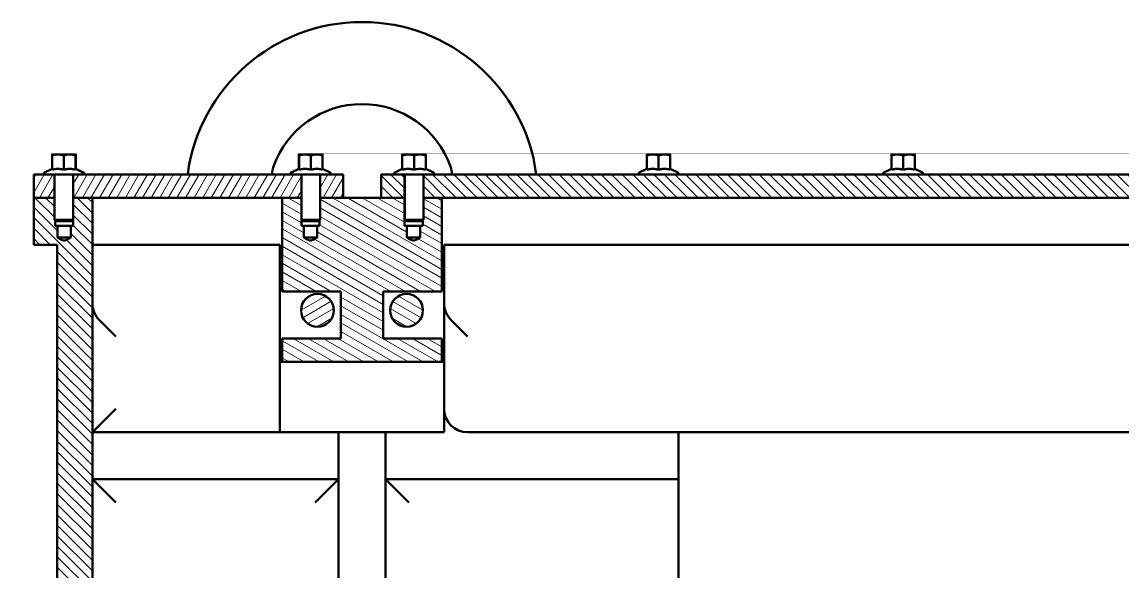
# Model space of a CAD drawing. Header units: millimetres. Extents: x -3927 to 2971, y -407 to 932.
# Drawn here: x -3913.7 to -3444.2, y 421.4 to 656 of the extents above; entities that cross this region are included whole.
import ezdxf

# ---------------------------------------------------------------- set-up
doc = ezdxf.new("R2010")
doc.units = ezdxf.units.MM
doc.layers.add('Видимый контур (ГОСТ)', color=7, linetype='Continuous', lineweight=50)
doc.layers.add('Штриховка (ГОСТ)', color=7, linetype='Continuous', lineweight=18)
pattern_1 = [(135.00021, (0, 0), (-2.2450558, -2.2450723), [])]
pattern_2 = [(150.00025, (0, 0), (-1.5874882, -2.7496375), [])]

msp = doc.modelspace()

# ---------------------------------------------------------------- hatches: boundary and pattern name
at = {"layer": 'Штриховка (ГОСТ)'}
h = msp.add_hatch(dxfattribs=at)
h.set_pattern_fill('ANSI31', color=256, scale=25.4, angle=15, style=0)
h.set_pattern_definition([(59.99998, (0, 0), (-2.74963, 1.587501), [])])
edge = h.paths.add_edge_path()
edge.add_line((-3891.85, 590.69), (-3891.85, 581))
edge.add_line((-3891.85, 581), (-3883.73, 581))
edge.add_line((-3883.73, 581), (-3802.73, 581))
edge.add_line((-3802.73, 581), (-3794.6, 581))
edge.add_line((-3794.6, 581), (-3794.6, 590.69))
edge.add_ellipse((-3795.13, 590.4), major_axis=(0.6, 0), ratio=1, start_angle=28.5547, end_angle=90)
edge.add_line((-3795.13, 591), (-3798.59, 591))
edge.add_line((-3798.59, 591), (-3887.86, 591))
edge.add_line((-3887.86, 591), (-3891.33, 591))
edge.add_ellipse((-3891.33, 590.4), major_axis=(0.287, 0.527), ratio=1, start_angle=28.5547, end_angle=90)
edge = h.paths.add_edge_path()
edge.add_line((-3776.73, 581), (-3776.73, 591))
edge.add_line((-3776.73, 591), (-3782.46, 591))
edge.add_line((-3782.46, 591), (-3785.93, 591))
edge.add_ellipse((-3785.93, 590.4), major_axis=(0, 0.6), ratio=1, start_angle=0, end_angle=90)
edge.add_line((-3786.53, 590.4), (-3786.53, 581))
edge.add_line((-3786.53, 581), (-3776.73, 581))
edge = h.paths.add_edge_path()
edge.add_line((-3908.73, 591), (-3908.73, 581))
edge.add_line((-3908.73, 581), (-3899.93, 581))
edge.add_line((-3899.93, 581), (-3899.93, 590.4))
edge.add_ellipse((-3900.53, 590.4), major_axis=(0.6, 0), ratio=1, start_angle=0, end_angle=90)
edge.add_line((-3900.53, 591), (-3903.99, 591))
edge.add_line((-3903.99, 591), (-3908.73, 591))
h = msp.add_hatch(dxfattribs=at)
h.set_pattern_fill('ANSI31', color=256, scale=25.4, angle=90.0002, style=0)
h.set_pattern_definition(pattern_1)
edge = h.paths.add_edge_path()
edge.add_line((-3742.53, 581), (-3734.73, 581))
edge.add_line((-3734.73, 581), (-3132.73, 581))
edge.add_line((-3132.73, 581), (-3124.73, 581))
edge.add_line((-3124.73, 581), (-3124.73, 590.4))
edge.add_ellipse((-3125.33, 590.4), major_axis=(0.6, 0), ratio=1, start_angle=0, end_angle=90)
edge.add_line((-3125.33, 591), (-3128.79, 591))
edge.add_line((-3128.79, 591), (-3738.46, 591))
edge.add_line((-3738.46, 591), (-3741.93, 591))
edge.add_ellipse((-3741.93, 590.4), major_axis=(0, 0.6), ratio=1, start_angle=0, end_angle=90)
edge.add_line((-3742.53, 590.4), (-3742.53, 581))
edge = h.paths.add_edge_path()
edge.add_line((-3760.53, 591), (-3760.53, 581))
edge.add_line((-3760.53, 581), (-3750.6, 581))
edge.add_line((-3750.6, 581), (-3750.6, 590.69))
edge.add_ellipse((-3751.13, 590.4), major_axis=(0.6, 0), ratio=1, start_angle=28.5547, end_angle=90)
edge.add_line((-3751.13, 591), (-3754.59, 591))
edge.add_line((-3754.59, 591), (-3760.53, 591))
edge = h.paths.add_edge_path()
edge.add_line((-3106.73, 581), (-3106.73, 591))
edge.add_line((-3106.73, 591), (-3112.66, 591))
edge.add_line((-3112.66, 591), (-3116.13, 591))
edge.add_ellipse((-3116.13, 590.4), major_axis=(0, 0.6), ratio=1, start_angle=0, end_angle=90)
edge.add_line((-3116.73, 590.4), (-3116.73, 581))
edge.add_line((-3116.73, 581), (-3106.73, 581))
h = msp.add_hatch(dxfattribs=at)
h.set_pattern_fill('ANSI31', color=256, scale=25.4, angle=90.0002, style=0)
h.set_pattern_definition(pattern_1)
edge = h.paths.add_edge_path()
edge.add_line((-3898.56, 569), (-3899.6, 569))
edge.add_line((-3899.6, 569), (-3899.6, 571.27))
edge.add_line((-3899.6, 571.27), (-3899.93, 571.6))
edge.add_line((-3899.93, 571.6), (-3899.93, 581))
edge.add_line((-3899.93, 581), (-3908.73, 581))
edge.add_line((-3908.73, 581), (-3908.73, 561))
edge.add_line((-3908.73, 561), (-3898.73, 561))
edge.add_line((-3898.73, 561), (-3898.73, 291))
edge.add_line((-3898.73, 291), (-3913.73, 291))
edge.add_line((-3913.73, 291), (-3913.73, 282.5))
edge.add_line((-3913.73, 282.5), (-3901.73, 282.5))
edge.add_line((-3901.73, 282.5), (-3899.33, 282.5))
edge.add_line((-3899.33, 282.5), (-3898.73, 281.9))
edge.add_line((-3898.73, 281.9), (-3898.73, 281.5))
edge.add_line((-3898.73, 281.5), (-3896.73, 281.5))
edge.add_line((-3896.73, 281.5), (-3894.93, 278.5))
edge.add_line((-3894.93, 278.5), (-3896.73, 275.5))
edge.add_line((-3896.73, 275.5), (-3898.73, 275.5))
edge.add_line((-3898.73, 275.5), (-3898.73, 275.1))
edge.add_line((-3898.73, 275.1), (-3899.33, 274.5))
edge.add_line((-3899.33, 274.5), (-3901.73, 274.5))
edge.add_line((-3901.73, 274.5), (-3913.73, 274.5))
edge.add_line((-3913.73, 274.5), (-3913.73, 266))
edge.add_line((-3913.73, 266), (-3883.73, 266))
edge.add_line((-3883.73, 266), (-3883.73, 581))
edge.add_line((-3883.73, 581), (-3891.85, 581))
edge.add_line((-3891.85, 581), (-3891.85, 569))
edge.add_line((-3891.85, 569), (-3892.9, 569))
edge.add_line((-3892.9, 569), (-3892.9, 564))
edge.add_spline(control_points=[(-3892.9, 564), (-3895.73, 562.4), (-3898.56, 564)], knot_values=[0, 0, 0, 0.614626, 0.614626, 0.614626], weights=[1, 3, 1], degree=2, periodic=0)
edge.add_line((-3898.56, 564), (-3898.56, 569))
h.paths.add_polyline_path([(-3773.73, -234), (-3773.73, 76), (-3828.73, 76), (-3828.73, 41), (-3808.73, 41), (-3808.73, -226.5), (-3881.23, -226.5), (-3883.73, -224), (-3883.73, 66), (-3913.73, 66), (-3913.73, 57.5), (-3901.73, 57.5), (-3899.33, 57.5), (-3898.73, 56.9), (-3898.73, 56.5), (-3896.73, 56.5), (-3894.93, 53.5), (-3896.73, 50.5), (-3898.73, 50.5), (-3898.73, 50.1), (-3899.33, 49.5), (-3901.73, 49.5), (-3913.73, 49.5), (-3913.73, 41), (-3898.73, 41), (-3898.73, -214), (-3913.73, -214), (-3913.73, -217), (-3905.73, -217), (-3905.73, -217.5), (-3903.73, -217.5), (-3902.83, -219), (-3903.73, -220.5), (-3905.73, -220.5), (-3905.73, -221), (-3913.73, -221), (-3913.73, -234)])
edge = h.paths.add_edge_path()
edge.add_line((-3092.73, -234.5), (-3087.02, -244))
edge.add_line((-3087.02, -244), (-3092.73, -253.5))
edge.add_line((-3092.73, -253.5), (-3093.73, -253.5))
edge.add_line((-3093.73, -253.5), (-3093.73, -254))
edge.add_line((-3093.73, -254), (-3913.73, -254))
edge.add_line((-3913.73, -254), (-3913.73, -267))
edge.add_line((-3913.73, -267), (-3905.73, -267))
edge.add_line((-3905.73, -267), (-3905.73, -267.5))
edge.add_line((-3905.73, -267.5), (-3903.73, -267.5))
edge.add_line((-3903.73, -267.5), (-3902.83, -269))
edge.add_line((-3902.83, -269), (-3903.73, -270.5))
edge.add_line((-3903.73, -270.5), (-3905.73, -270.5))
edge.add_line((-3905.73, -270.5), (-3905.73, -271))
edge.add_line((-3905.73, -271), (-3913.73, -271))
edge.add_line((-3913.73, -271), (-3913.73, -274))
edge.add_line((-3913.73, -274), (-3898.73, -274))
edge.add_line((-3898.73, -274), (-3898.73, -309))
edge.add_line((-3898.73, -309), (-2948.73, -309))
edge.add_line((-2948.73, -309), (-2948.73, -19))
edge.add_line((-2948.73, -19), (-2938.73, -19))
edge.add_line((-2938.73, -19), (-2938.73, -13.48))
edge.add_line((-2938.73, -13.48), (-2938.73, -13))
edge.add_line((-2938.73, -13), (-2944.13, -13))
edge.add_line((-2944.13, -13), (-2944.15, -12.98))
edge.add_line((-2944.15, -12.98), (-2950.73, -12.98))
edge.add_line((-2950.73, -12.98), (-2950.73, -11.97))
edge.add_line((-2950.73, -11.97), (-2955.73, -11.97))
edge.add_spline(control_points=[(-2955.73, -11.97), (-2957.5, -9), (-2955.73, -6.03)], knot_values=[0, 0, 0, 0.670453, 0.670453, 0.670453], weights=[1, 7.212149, 1], degree=2, periodic=0)
edge.add_line((-2955.73, -6.03), (-2950.73, -6.03))
edge.add_line((-2950.73, -6.03), (-2950.73, -5.02))
edge.add_line((-2950.73, -5.02), (-2944.15, -5.02))
edge.add_line((-2944.15, -5.02), (-2944.13, -5))
edge.add_line((-2944.13, -5), (-2938.73, -5))
edge.add_line((-2938.73, -5), (-2938.73, -4.52))
edge.add_line((-2938.73, -4.52), (-2938.73, 1))
edge.add_line((-2938.73, 1), (-2963.73, 1))
edge.add_line((-2963.73, 1), (-2963.73, -224))
edge.add_line((-2963.73, -224), (-3033.73, -294))
edge.add_line((-3033.73, -294), (-3058.73, -294))
edge.add_line((-3058.73, -294), (-3058.73, 41))
edge.add_line((-3058.73, 41), (-3038.73, 41))
edge.add_line((-3038.73, 41), (-3038.73, 76))
edge.add_line((-3038.73, 76), (-3093.73, 76))
edge.add_line((-3093.73, 76), (-3093.73, -234))
edge.add_line((-3093.73, -234), (-3093.73, -234.5))
edge.add_line((-3093.73, -234.5), (-3092.73, -234.5))
h.paths.add_polyline_path([(-3728.73, -261.5), (-3138.73, -261.5), (-3138.73, -294), (-3728.73, -294)], flags=0)
h.paths.add_polyline_path([(-3813.73, -294), (-3846.23, -261.5), (-3808.73, -261.5), (-3808.73, -294)], flags=0)
h.paths.add_polyline_path([(-3708.73, 41), (-3708.73, 76), (-3763.73, 76), (-3763.73, -234), (-3103.73, -234), (-3103.73, 76), (-3158.73, 76), (-3158.73, 41), (-3138.73, 41), (-3138.73, -226.5), (-3728.73, -226.5), (-3728.73, 41)])
h = msp.add_hatch(dxfattribs=at)
h.set_pattern_fill('ANSI31', color=256, scale=25.4, angle=105.0002, style=0)
h.set_pattern_definition(pattern_2)
edge = h.paths.add_edge_path()
edge.add_line((-3777.73, 541), (-3777.73, 521))
edge.add_line((-3777.73, 521), (-3802.73, 521))
edge.add_line((-3802.73, 521), (-3802.73, 511))
edge.add_line((-3802.73, 511), (-3734.73, 511))
edge.add_line((-3734.73, 511), (-3734.73, 521))
edge.add_line((-3734.73, 521), (-3759.73, 521))
edge.add_line((-3759.73, 521), (-3759.73, 541))
edge.add_line((-3759.73, 541), (-3734.73, 541))
edge.add_line((-3734.73, 541), (-3734.73, 581))
edge.add_line((-3734.73, 581), (-3742.53, 581))
edge.add_line((-3742.53, 581), (-3742.53, 571.6))
edge.add_line((-3742.53, 571.6), (-3742.85, 571.27))
edge.add_line((-3742.85, 571.27), (-3742.85, 569))
edge.add_line((-3742.85, 569), (-3743.9, 569))
edge.add_line((-3743.9, 569), (-3743.9, 564))
edge.add_spline(control_points=[(-3743.9, 564), (-3746.73, 562.4), (-3749.56, 564)], knot_values=[0, 0, 0, 0.614626, 0.614626, 0.614626], weights=[1, 3, 1], degree=2, periodic=0)
edge.add_line((-3749.56, 564), (-3749.56, 569))
edge.add_line((-3749.56, 569), (-3750.6, 569))
edge.add_line((-3750.6, 569), (-3750.6, 581))
edge.add_line((-3750.6, 581), (-3760.53, 581))
edge.add_line((-3760.53, 581), (-3776.73, 581))
edge.add_line((-3776.73, 581), (-3786.53, 581))
edge.add_line((-3786.53, 581), (-3786.53, 571.6))
edge.add_line((-3786.53, 571.6), (-3786.85, 571.27))
edge.add_line((-3786.85, 571.27), (-3786.85, 569))
edge.add_line((-3786.85, 569), (-3787.9, 569))
edge.add_line((-3787.9, 569), (-3787.9, 564))
edge.add_spline(control_points=[(-3787.9, 564), (-3790.73, 562.4), (-3793.56, 564)], knot_values=[0, 0, 0, 0.614626, 0.614626, 0.614626], weights=[1, 3, 1], degree=2, periodic=0)
edge.add_line((-3793.56, 564), (-3793.56, 569))
edge.add_line((-3793.56, 569), (-3794.6, 569))
edge.add_line((-3794.6, 569), (-3794.6, 581))
edge.add_line((-3794.6, 581), (-3802.73, 581))
edge.add_line((-3802.73, 581), (-3802.73, 541))
edge.add_line((-3802.73, 541), (-3777.73, 541))
h = msp.add_hatch(dxfattribs=at)
h.set_pattern_fill('ANSI31', color=256, scale=25.4, angle=-15, style=0)
h.set_pattern_definition([(30.00002, (0, 0), (-1.587501, 2.74963), [])])
edge = h.paths.add_edge_path()
edge.add_ellipse((-3787.73, 533), major_axis=(7, 0), ratio=1, start_angle=0, end_angle=360)
h = msp.add_hatch(dxfattribs=at)
h.set_pattern_fill('ANSI31', color=256, scale=25.4, angle=105.0002, style=0)
h.set_pattern_definition(pattern_2)
edge = h.paths.add_edge_path()
edge.add_ellipse((-3749.73, 533), major_axis=(0, 7), ratio=1, start_angle=0, end_angle=360)

# ---------------------------------------------------------------- linework, layer by layer
at = {"layer": 'Видимый контур (ГОСТ)'}
for p, q in [((-3898.43, 599.5), (-3900.93, 599.5)), ((-3900.93, 592.98), (-3900.93, 599.05)), ((-3893.43, 599.5), (-3898.43, 599.5)), ((-3895.93, 592.98), (-3895.93, 599.05)), ((-3890.93, 599.5), (-3893.43, 599.5)), ((-3890.73, 599.5), (-3890.93, 599.5)), ((-3890.93, 592.98), (-3890.93, 599.05)), ((-3890.73, 593.25), (-3890.73, 599.05)), ((-3795.53, 599.5), (-3795.73, 599.5)), ((-3795.73, 593.25), (-3795.73, 599.05)), ((-3793.03, 599.5), (-3795.53, 599.5)), ((-3795.53, 592.98), (-3795.53, 599.05)), ((-3788.03, 599.5), (-3793.03, 599.5)), ((-3790.53, 592.98), (-3790.53, 599.05)), ((-3785.53, 599.5), (-3788.03, 599.5)), ((-3785.53, 592.98), (-3785.53, 599.05)), ((-3749.03, 599.5), (-3751.53, 599.5)), ((-3751.53, 592.98), (-3751.53, 599.05)), ((-3744.03, 599.5), (-3749.03, 599.5)), ((-3746.53, 592.98), (-3746.53, 599.05)), ((-3741.53, 599.5), (-3744.03, 599.5)), ((-3741.53, 592.98), (-3741.53, 599.05)), ((-3644.73, 599.5), (-3647.23, 599.5)), ((-3647.23, 592.98), (-3647.23, 599.05)), ((-3639.73, 599.5), (-3644.73, 599.5)), ((-3642.23, 592.98), (-3642.23, 599.05)), ((-3637.23, 599.5), (-3639.73, 599.5)), ((-3637.23, 592.98), (-3637.23, 599.05)), ((-3540.43, 599.5), (-3542.93, 599.5)), ((-3542.93, 592.98), (-3542.93, 599.05)), ((-3535.43, 599.5), (-3540.43, 599.5)), ((-3537.93, 592.98), (-3537.93, 599.05)), ((-3532.93, 599.5), (-3535.43, 599.5)), ((-3532.93, 592.98), (-3532.93, 599.05)), ((-3900.93, 593.34), (-3904.18, 591.83)), ((-3890.93, 593.34), (-3887.68, 591.83)), ((-3890.73, 593.34), (-3887.48, 591.83)), ((-3795.73, 593.34), (-3798.98, 591.83)), ((-3795.53, 593.34), (-3798.78, 591.83)), ((-3785.53, 593.34), (-3782.28, 591.83)), ((-3751.53, 593.34), (-3754.78, 591.83)), ((-3741.53, 593.34), (-3738.28, 591.83)), ((-3647.23, 593.34), (-3650.48, 591.83)), ((-3637.23, 593.34), (-3633.98, 591.83)), ((-3542.93, 593.34), (-3546.18, 591.83)), ((-3532.93, 593.34), (-3529.68, 591.83)), ((-3908.73, 591), (-3908.73, 581)), ((-3903.99, 591), (-3908.73, 591)), ((-3903.99, 591), (-3887.86, 591)), ((-3899.93, 590.4), (-3899.93, 571.6)), ((-3891.93, 590.4), (-3891.93, 571.6)), ((-3891.85, 590.69), (-3891.85, 581)), ((-3798.59, 591), (-3887.86, 591)), ((-3798.59, 591), (-3782.46, 591)), ((-3794.6, 581), (-3794.6, 590.69)), ((-3794.53, 590.4), (-3794.53, 571.6)), ((-3786.53, 590.4), (-3786.53, 571.6)), ((-3776.73, 591), (-3782.46, 591)), ((-3776.73, 581), (-3776.73, 591)), ((-3760.53, 591), (-3760.53, 581)), ((-3754.59, 591), (-3760.53, 591)), ((-3754.59, 591), (-3738.46, 591)), ((-3750.6, 581), (-3750.6, 590.69)), ((-3750.53, 590.4), (-3750.53, 571.6)), ((-3742.53, 590.4), (-3742.53, 571.6)), ((-3128.79, 591), (-3738.46, 591)), ((-3899.93, 581), (-3908.73, 581)), ((-3908.73, 581), (-3908.73, 561)), ((-3908.73, 581), (-3899.93, 581)), ((-3891.93, 581), (-3891.85, 581)), ((-3891.93, 581), (-3891.85, 581)), ((-3883.73, 581), (-3891.85, 581)), ((-3891.85, 581), (-3891.85, 569)), ((-3891.85, 581), (-3794.6, 581)), ((-3883.73, 266), (-3883.73, 581)), ((-3794.6, 581), (-3802.73, 581)), ((-3802.73, 581), (-3802.73, 541)), ((-3794.6, 569), (-3794.6, 581)), ((-3794.6, 581), (-3794.53, 581)), ((-3794.6, 581), (-3794.53, 581)), ((-3750.6, 581), (-3786.53, 581)), ((-3786.53, 581), (-3776.73, 581)), ((-3760.53, 581), (-3750.6, 581)), ((-3750.6, 569), (-3750.6, 581)), ((-3750.6, 581), (-3750.53, 581)), ((-3750.6, 581), (-3750.53, 581)), ((-3734.73, 581), (-3742.53, 581)), ((-3742.53, 581), (-3124.73, 581)), ((-3734.73, 541), (-3734.73, 581)), ((-3899.93, 571.6), (-3891.93, 571.6)), ((-3899.33, 571), (-3899.93, 571.6)), ((-3899.6, 569), (-3899.6, 571.27)), ((-3898.56, 569), (-3899.6, 569)), ((-3892.53, 571), (-3899.33, 571)), ((-3898.56, 564), (-3898.56, 569)), ((-3892.9, 569), (-3898.56, 569)), ((-3891.85, 569), (-3892.9, 569)), ((-3892.9, 569), (-3892.9, 564)), ((-3892.53, 571), (-3891.93, 571.6)), ((-3793.56, 569), (-3794.6, 569)), ((-3794.53, 571.6), (-3786.53, 571.6)), ((-3793.93, 571), (-3794.53, 571.6)), ((-3787.13, 571), (-3793.93, 571)), ((-3793.56, 564), (-3793.56, 569)), ((-3793.56, 569), (-3787.9, 569)), ((-3786.85, 569), (-3787.9, 569)), ((-3787.9, 569), (-3787.9, 564)), ((-3787.13, 571), (-3786.53, 571.6)), ((-3786.85, 571.27), (-3786.85, 569)), ((-3749.56, 569), (-3750.6, 569)), ((-3750.53, 571.6), (-3742.53, 571.6)), ((-3749.93, 571), (-3750.53, 571.6)), ((-3743.13, 571), (-3749.93, 571)), ((-3749.56, 564), (-3749.56, 569)), ((-3743.9, 569), (-3749.56, 569)), ((-3742.85, 569), (-3743.9, 569)), ((-3743.9, 569), (-3743.9, 564)), ((-3743.13, 571), (-3742.53, 571.6)), ((-3742.85, 571.27), (-3742.85, 569)), ((-3892.9, 564), (-3898.56, 564)), ((-3793.56, 564), (-3787.9, 564)), ((-3743.9, 564), (-3749.56, 564)), ((-3908.73, 561), (-3898.73, 561)), ((-3898.73, 561), (-3898.73, 291)), ((-3803.73, 561), (-3883.73, 561)), ((-3803.73, 511), (-3803.73, 561)), ((-3733.73, 511), (-3733.73, 561)), ((-3133.73, 561), (-3733.73, 561)), ((-3802.73, 541), (-3777.73, 541)), ((-3777.73, 541), (-3777.73, 521)), ((-3759.73, 521), (-3759.73, 541)), ((-3759.73, 541), (-3734.73, 541)), ((-3873.73, 521.86), (-3880.8, 528.93)), ((-3730.8, 528.93), (-3723.73, 521.86)), ((-3777.73, 521), (-3802.73, 521)), ((-3802.73, 521), (-3802.73, 511)), ((-3734.73, 521), (-3759.73, 521)), ((-3734.73, 511), (-3734.73, 521)), ((-3803.73, 481), (-3803.73, 511)), ((-3803.73, 511), (-3802.73, 511)), ((-3802.73, 511), (-3734.73, 511)), ((-3734.73, 511), (-3733.73, 511)), ((-3733.73, 481), (-3733.73, 511)), ((-3873.73, 491), (-3883.73, 481)), ((-3803.73, 481), (-3883.73, 481)), ((-3803.73, 481), (-3778.73, 481)), ((-3778.73, 481), (-3758.73, 481)), ((-3778.73, 289), (-3778.73, 481)), ((-3758.73, 481), (-3733.73, 481)), ((-3758.73, 481), (-3758.73, 289)), ((-3633.73, 481), (-3723.73, 481)), ((-3633.73, 481), (-3143.73, 481)), ((-3633.73, 358.35), (-3633.73, 481)), ((-3873.73, 451), (-3883.73, 461)), ((-3883.73, 461), (-3778.73, 461)), ((-3788.73, 451), (-3778.73, 461)), ((-3748.73, 451), (-3758.73, 461)), ((-3758.73, 461), (-3633.73, 461))]:
    msp.add_line(p, q, dxfattribs=at)
for centre in [(-3787.73, 533), (-3749.73, 533)]:
    msp.add_circle(centre, 7, dxfattribs=at)
for centre, radius, start, end in [((-3768.73, 581), 75, 7.6623, 172.3377), ((-3768.73, 581), 40, 19.4712, 160.5288), ((-3903.99, 591.43), 0.434, 115, 270), ((-3887.86, 591.43), 0.434, 270, 65), ((-3887.66, 591.43), 0.434, 270, 65), ((-3797.01, 591), 10, 160.5288, 180), ((-3798.79, 591.43), 0.434, 115, 270), ((-3798.59, 591.43), 0.434, 115, 270), ((-3782.46, 591.43), 0.434, 270, 65), ((-3754.59, 591.43), 0.434, 115, 270), ((-3738.46, 591.43), 0.434, 270, 65), ((-3740.44, 591), 10, 0, 19.4712), ((-3650.29, 591.43), 0.434, 115, 270), ((-3634.16, 591.43), 0.434, 270, 65), ((-3545.99, 591.43), 0.434, 115, 270), ((-3529.86, 591.43), 0.434, 270, 65), ((-3900.53, 590.4), 0.6, 0, 90), ((-3891.33, 590.4), 0.6, 90, 180), ((-3795.13, 590.4), 0.6, 0, 90), ((-3785.93, 590.4), 0.6, 90, 180), ((-3751.13, 590.4), 0.6, 0, 90), ((-3741.93, 590.4), 0.6, 90, 180), ((-3873.73, 536), 10, 180, 225), ((-3723.73, 536), 10, 180, 225), ((-3723.73, 491), 10, 180, 270)]:
    msp.add_arc(centre, radius, start, end, dxfattribs=at)
for points, weights in [([(-3898.43, 599.5), (-3899.59, 599.5), (-3900.93, 599.05)], [1, 1.13093581243, 1.18718660813]), ([(-3900.93, 599.05), (-3900.93, 599.5), (-3900.93, 599.5)], [1.18718660813, 1.13093581243, 1]), ([(-3895.93, 599.05), (-3897.27, 599.5), (-3898.43, 599.5)], [1.18718660813, 1.13093581243, 1]), ([(-3893.43, 599.5), (-3894.59, 599.5), (-3895.93, 599.05)], [1, 1.13093581243, 1.18718660813]), ([(-3890.93, 599.05), (-3892.27, 599.5), (-3893.43, 599.5)], [1.18718660813, 1.13093581243, 1]), ([(-3890.93, 599.5), (-3890.93, 599.5), (-3890.93, 599.05)], [1, 1.13093581243, 1.18718660813]), ([(-3890.73, 599.05), (-3890.83, 599.09), (-3890.93, 599.12)], [1.18718660813, 1.18275263803, 1.17785462126]), ([(-3890.73, 599.5), (-3890.73, 599.5), (-3890.73, 599.05)], [1, 1.13093581243, 1.18718660813]), ([(-3795.73, 599.05), (-3795.73, 599.5), (-3795.73, 599.5)], [1.18718660813, 1.13093581243, 1]), ([(-3795.53, 599.12), (-3795.63, 599.09), (-3795.73, 599.05)], [1.17785462126, 1.18275263803, 1.18718660813]), ([(-3795.53, 599.05), (-3795.53, 599.5), (-3795.53, 599.5)], [1.18718660813, 1.13093581243, 1]), ([(-3793.03, 599.5), (-3794.19, 599.5), (-3795.53, 599.05)], [1, 1.13093581243, 1.18718660813]), ([(-3790.53, 599.05), (-3791.87, 599.5), (-3793.03, 599.5)], [1.18718660813, 1.13093581243, 1]), ([(-3788.03, 599.5), (-3789.19, 599.5), (-3790.53, 599.05)], [1, 1.13093581243, 1.18718660813]), ([(-3785.53, 599.05), (-3786.87, 599.5), (-3788.03, 599.5)], [1.18718660813, 1.13093581243, 1]), ([(-3785.53, 599.5), (-3785.53, 599.5), (-3785.53, 599.05)], [1, 1.13093581243, 1.18718660813]), ([(-3749.03, 599.5), (-3750.19, 599.5), (-3751.53, 599.05)], [1, 1.13093581243, 1.18718660813]), ([(-3751.53, 599.05), (-3751.53, 599.5), (-3751.53, 599.5)], [1.18718660813, 1.13093581243, 1]), ([(-3746.53, 599.05), (-3747.87, 599.5), (-3749.03, 599.5)], [1.18718660813, 1.13093581243, 1]), ([(-3744.03, 599.5), (-3745.19, 599.5), (-3746.53, 599.05)], [1, 1.13093581243, 1.18718660813]), ([(-3741.53, 599.05), (-3742.87, 599.5), (-3744.03, 599.5)], [1.18718660813, 1.13093581243, 1]), ([(-3741.53, 599.5), (-3741.53, 599.5), (-3741.53, 599.05)], [1, 1.13093581243, 1.18718660813]), ([(-3644.73, 599.5), (-3645.89, 599.5), (-3647.23, 599.05)], [1, 1.13093581243, 1.18718660813]), ([(-3647.23, 599.05), (-3647.23, 599.5), (-3647.23, 599.5)], [1.18718660813, 1.13093581243, 1]), ([(-3642.23, 599.05), (-3643.57, 599.5), (-3644.73, 599.5)], [1.18718660813, 1.13093581243, 1]), ([(-3639.73, 599.5), (-3640.89, 599.5), (-3642.23, 599.05)], [1, 1.13093581243, 1.18718660813]), ([(-3637.23, 599.05), (-3638.57, 599.5), (-3639.73, 599.5)], [1.18718660813, 1.13093581243, 1]), ([(-3637.23, 599.5), (-3637.23, 599.5), (-3637.23, 599.05)], [1, 1.13093581243, 1.18718660813]), ([(-3540.43, 599.5), (-3541.59, 599.5), (-3542.93, 599.05)], [1, 1.13093581243, 1.18718660813]), ([(-3542.93, 599.05), (-3542.93, 599.5), (-3542.93, 599.5)], [1.18718660813, 1.13093581243, 1]), ([(-3537.93, 599.05), (-3539.27, 599.5), (-3540.43, 599.5)], [1.18718660813, 1.13093581243, 1]), ([(-3535.43, 599.5), (-3536.59, 599.5), (-3537.93, 599.05)], [1, 1.13093581243, 1.18718660813]), ([(-3532.93, 599.05), (-3534.27, 599.5), (-3535.43, 599.5)], [1.18718660813, 1.13093581243, 1]), ([(-3532.93, 599.5), (-3532.93, 599.5), (-3532.93, 599.05)], [1, 1.13093581243, 1.18718660813]), ([(-3900.93, 592.98), (-3898.43, 593.65), (-3895.93, 592.98)], [1.22981875456, 1.420072378, 1.22981875456]), ([(-3895.93, 592.98), (-3893.43, 593.65), (-3890.93, 592.98)], [1.22981875456, 1.420072378, 1.22981875456]), ([(-3795.53, 592.98), (-3793.03, 593.65), (-3790.53, 592.98)], [1.22981875456, 1.420072378, 1.22981875456]), ([(-3790.53, 592.98), (-3788.03, 593.65), (-3785.53, 592.98)], [1.22981875456, 1.420072378, 1.22981875456]), ([(-3751.53, 592.98), (-3749.03, 593.65), (-3746.53, 592.98)], [1.22981875456, 1.420072378, 1.22981875456]), ([(-3746.53, 592.98), (-3744.03, 593.65), (-3741.53, 592.98)], [1.22981875456, 1.420072378, 1.22981875456]), ([(-3647.23, 592.98), (-3644.73, 593.65), (-3642.23, 592.98)], [1.22981875456, 1.420072378, 1.22981875456]), ([(-3642.23, 592.98), (-3639.73, 593.65), (-3637.23, 592.98)], [1.22981875456, 1.420072378, 1.22981875456]), ([(-3542.93, 592.98), (-3540.43, 593.65), (-3537.93, 592.98)], [1.22981875456, 1.420072378, 1.22981875456]), ([(-3537.93, 592.98), (-3535.43, 593.65), (-3532.93, 592.98)], [1.22981875456, 1.420072378, 1.22981875456]), ([(-3892.9, 564), (-3895.73, 562.4), (-3898.56, 564)], [1, 2.99999999999, 1]), ([(-3787.9, 564), (-3790.73, 562.4), (-3793.56, 564)], [1, 2.99999999999, 1]), ([(-3743.9, 564), (-3746.73, 562.4), (-3749.56, 564)], [1, 2.99999999999, 1])]:
    msp.add_rational_spline(points, weights, degree=2, dxfattribs=at)

doc.saveas('drawing.dxf')
